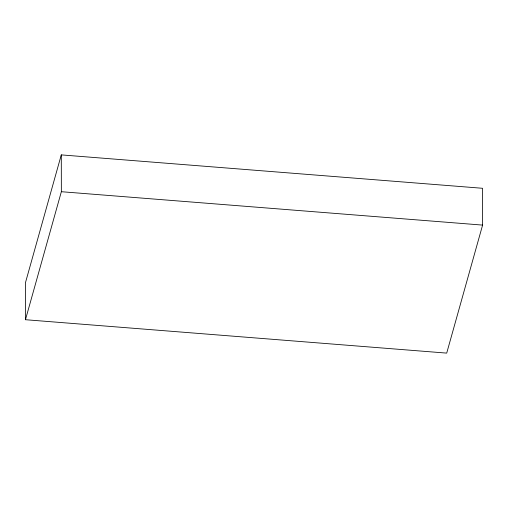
<?xml version="1.0" encoding="UTF-8"?>
<svg xmlns="http://www.w3.org/2000/svg" width="508" height="508" viewBox="0 0 508 508"><rect width="100%" height="100%" fill="white"/><g stroke="black" fill="none" stroke-linecap="round" stroke-linejoin="round"><path stroke-width="0.76" d="M61.29 154.889L25.4 282.899L25.463 319.716L446.71 353.111L482.6 225.101L482.536 188.284L61.29 154.889L61.354 191.706L25.463 319.716M61.354 191.706L482.6 225.101"/></g></svg>
